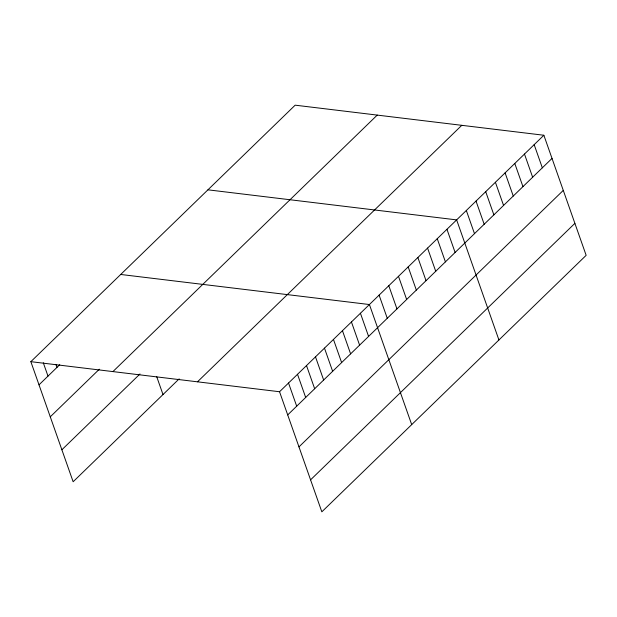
<?xml version="1.0" encoding="UTF-8"?>
<svg xmlns="http://www.w3.org/2000/svg" width="617" height="617" viewBox="0 0 617 617"><rect width="100%" height="100%" fill="white"/><g stroke="black" fill="none" stroke-linecap="round" stroke-linejoin="round"><path stroke-width="0.93" d="M30.85 361.67L295.165 105.175L543.862 135.246L586.15 255.33L321.835 511.825L279.547 391.741L30.85 361.67L73.138 481.754L179.154 378.869M39.01 384.838L59.749 364.709M50.27 416.822L99.352 369.19M112.919 371.596L377.234 115.101M61.877 449.77L139.99 373.964M197.479 381.815L461.794 125.32M279.547 391.741L543.862 135.246M287.707 414.909L552.022 158.415M298.967 446.893L563.282 190.398M310.575 479.841L574.89 223.346M207.937 189.82L456.642 219.891L498.929 339.975M120.716 274.465L369.413 304.536L411.701 424.619M534.168 144.656L542.328 167.816M524.481 154.057L532.641 177.226M514.786 163.459L522.946 186.627M505.099 172.868L513.251 196.036M495.405 182.27L503.565 205.438M485.71 191.679L493.87 214.847M476.023 201.08L484.183 224.249M466.329 210.482L474.488 233.65M446.947 229.293L455.107 252.461M437.252 238.702L445.412 261.87M427.566 248.103L435.725 271.272M417.871 257.513L426.031 280.673M408.184 266.914L416.336 290.083M398.489 276.316L406.649 299.484M388.795 285.725L396.955 308.893M379.108 295.127L387.268 318.295M360.428 313.251L368.588 336.419M351.443 321.974L359.603 345.142M342.458 330.697L350.61 353.865M333.465 339.419L341.625 362.58M324.48 348.135L332.64 371.303M315.495 356.857L323.655 380.026M306.51 365.58L314.67 388.749M297.517 374.295L305.677 397.464M288.532 383.018L296.692 406.187M156.749 376.779L163.004 394.548M56.039 364.724L56.98 367.393M43.29 362.75L47.995 376.115"/></g></svg>
